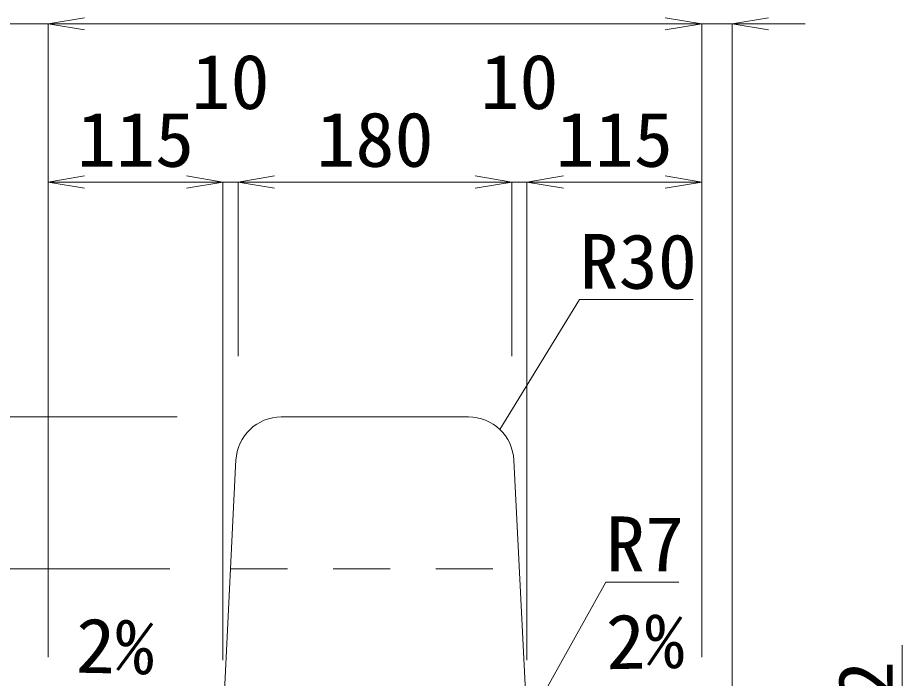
# Model space of a CAD drawing. Units: millimetres at full size; some dimension numbers follow another scale. Extents: x -734 to 58102, y 49499 to 87169.
# Drawn here: x 13075 to 13656, y 58287 to 58721 of the extents above; entities that cross this region are included whole.
import ezdxf
from ezdxf.enums import TextEntityAlignment as Align

# ---------------------------------------------------------------- set-up
doc = ezdxf.new("R2010")
doc.units = ezdxf.units.MM
doc.header["$LTSCALE"] = 50
doc.linetypes.add('USER1', pattern=[1.35, 0.75, -0.6])
for name, color, linetype, lineweight in [('寸法線', 7, 'Continuous', 13), ('引出線', 4, 'Continuous', 13), ('本体', 2, 'Continuous', 20)]:
    doc.layers.add(name, color=color, linetype=linetype, lineweight=lineweight)
doc.styles.add('ＭＳ 明朝', font='')
doc.styles.get('ＭＳ 明朝').set_extended_font_data('MS Mincho')

# ---------------------------------------------------------------- blocks, each defined once
blk = doc.blocks.new('open_arrow')
at = {"color": 0, "linetype": 'Continuous', "lineweight": -2}
blk.add_lwpolyline([(7.5, 1.25), (0, 0), (7.5, -1.25)], dxfattribs=at)

msp = doc.modelspace()

# ---------------------------------------------------------------- linework, layer by layer
at = {"layer": '寸法線'}
for p, q in [((13142.5, 58717.29), (13026.5, 58717.29)), ((13094.5, 58717.29), (13524.5, 58717.29)), ((13094.5, 58300.87), (13094.5, 58717.29)), ((13094.5, 58300.87), (13094.5, 58717.29)), ((13476.5, 58717.29), (13592.5, 58717.29)), ((13524.5, 58300.87), (13524.5, 58717.29)), ((13524.5, 58300.87), (13524.5, 58717.29)), ((13544.5, 58173.87), (13544.5, 58717.29)), ((13209.5, 58613.25), (13094.5, 58613.25)), ((13094.5, 58300.87), (13094.5, 58613.25)), ((13267.5, 58613.25), (13161.5, 58613.25)), ((13209.5, 58298.87), (13209.5, 58613.25)), ((13209.5, 58298.87), (13209.5, 58613.25)), ((13219.5, 58613.25), (13399.5, 58613.25)), ((13219.5, 58498.87), (13219.5, 58613.25)), ((13219.5, 58498.87), (13219.5, 58613.25)), ((13351.5, 58613.25), (13457.5, 58613.25)), ((13399.5, 58498.87), (13399.5, 58613.25)), ((13399.5, 58498.87), (13399.5, 58613.25)), ((13409.5, 58298.87), (13409.5, 58613.25)), ((13409.5, 58613.25), (13524.5, 58613.25)), ((13409.5, 58298.87), (13409.5, 58613.25)), ((13524.5, 58300.87), (13524.5, 58613.25)), ((13179.48, 58458.85), (12783.14, 58458.85)), ((13179.48, 58458.85), (12858.69, 58458.85)), ((13174.48, 58358.85), (12858.69, 58358.85)), ((13174.48, 58358.85), (12858.69, 58358.85)), ((13656.43, 58308.85), (13656.43, 58210.85))]:
    msp.add_line(p, q, dxfattribs=at)
at = {"layer": '引出線'}
for points in [[(13391.64, 58450.59), (13444.1, 58535.92), (13518.77, 58535.92)], [(13411.39, 58260.57), (13461.42, 58350.17), (13509.35, 58350.17)]]:
    msp.add_lwpolyline(points, dxfattribs=at)
at = {"layer": '本体'}
for p, q in [((13247.85, 58458.85), (13371.15, 58458.85)), ((13209.82, 58265.34), (13218.1, 58430.74)), ((13409.18, 58265.34), (13400.92, 58430.49))]:
    msp.add_line(p, q, dxfattribs=at)
at = {"layer": '本体', "linetype": 'USER1', "lineweight": 9}
msp.add_line((13214.5, 58358.85), (13404.5, 58358.85), dxfattribs=at)
at = {"layer": '本体'}
for centre, start, end in [((13248.04, 58428.85), 90, 177.13758), ((13370.96, 58428.85), 2.8624, 90)]:
    msp.add_arc(centre, 30, start, end, dxfattribs=at)

# ---------------------------------------------------------------- block references
at = {"layer": '寸法線', "xscale": 3.2, "yscale": 3.2}
for p in [(13094.5, 58717.29), (13094.5, 58717.29), (13544.5, 58717.29), (13094.5, 58613.25), (13219.5, 58613.25), (13219.5, 58613.25), (13409.5, 58613.25), (13409.5, 58613.25)]:
    msp.add_blockref('open_arrow', p, dxfattribs=at)
at = {"layer": '寸法線', "xscale": 3.2, "yscale": 3.2, "rotation": 180}
for p in [(13524.5, 58717.29), (13524.5, 58717.29), (13209.5, 58613.25), (13209.5, 58613.25), (13399.5, 58613.25), (13399.5, 58613.25), (13524.5, 58613.25)]:
    msp.add_blockref('open_arrow', p, dxfattribs=at)
at = {"layer": '引出線', "xscale": 0.0533, "yscale": 0.0533, "rotation": 58.4}
msp.add_blockref('open_arrow', (13391.64, 58450.59), dxfattribs=at)

# ---------------------------------------------------------------- texts
at = {"layer": '寸法線', "style": 'ＭＳ 明朝', "width": 1.05}
for s, p in [('10', (13214.5, 58679.25)), ('10', (13404.5, 58679.25)), ('115', (13152, 58641.27)), ('180', (13309.5, 58641.27)), ('115', (13467, 58641.27))]:
    msp.add_text(s, height=36.03, dxfattribs=at).set_placement(p, align=Align.MIDDLE_CENTER)
msp.add_text('2', height=36.03, rotation=90, dxfattribs=at).set_placement((13632.15, 58285.63), align=Align.MIDDLE_CENTER)
at = {"layer": '引出線', "style": 'ＭＳ 明朝', "width": 1.05}
for s, p in [('R30', (13444.1, 58579.12)), ('R7', (13461.42, 58393.37))]:
    msp.add_text(s, height=36.03, dxfattribs=at).set_placement(p, align=Align.TOP_LEFT)
msp.add_text('2%', height=36.03, rotation=1.146, dxfattribs=at).set_placement((13461.18, 58328.93), align=Align.TOP_LEFT)
msp.add_text('2%', height=36.03, rotation=358.854, dxfattribs=at).set_placement((13164.73, 58325.7), align=Align.TOP_RIGHT)

doc.saveas('drawing.dxf')
